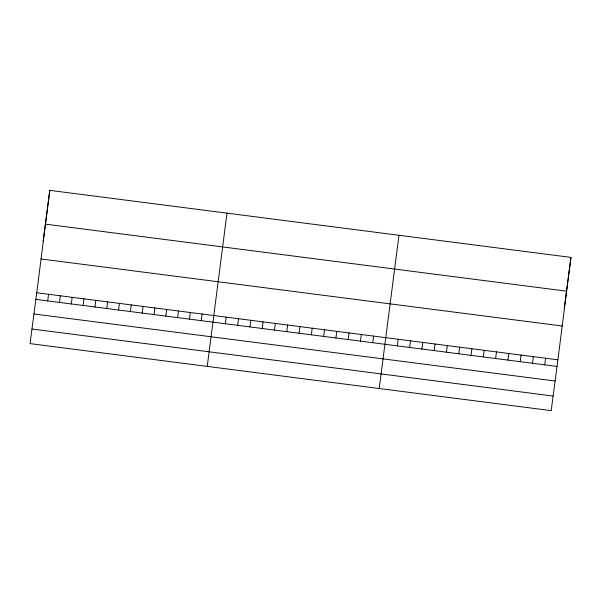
<?xml version="1.0" encoding="UTF-8"?>
<svg xmlns="http://www.w3.org/2000/svg" width="601" height="601" viewBox="0 0 601 601"><rect width="100%" height="100%" fill="white"/><g stroke="black" fill="none" stroke-linecap="round" stroke-linejoin="round"><path stroke-width="0.9" d="M36.744 292.762L49.8 190.359L570.95 257.393L557.893 359.804L551.2 410.641L30.05 343.607L36.744 292.762L557.893 359.804M226.99 213.152L207.24 366.4M398.966 235.269L379.223 388.524M43.107 241.196L49.8 190.359M47.682 300.906L48.553 294.28M59.499 302.423L60.37 295.805M71.309 303.948L72.18 297.322M83.126 305.466L83.997 298.84M94.935 306.983L95.807 300.365M106.745 308.508L107.617 301.882M118.562 310.026L119.434 303.4M130.372 311.543L131.243 304.917M142.189 313.061L143.061 306.442M153.999 314.586L154.87 307.96M165.808 316.103L166.687 309.477M177.626 317.621L178.497 310.995M189.435 319.139L190.307 312.52M201.252 320.664L202.124 314.038M225.345 323.759L226.216 317.133M237.628 325.344L238.507 318.718M249.918 326.921L250.79 320.295M262.201 328.499L263.073 321.873M274.484 330.084L275.356 323.458M286.767 331.662L287.639 325.036M299.05 333.239L299.922 326.621M311.341 334.825L312.212 328.199M323.623 336.402L324.495 329.776M335.906 337.98L336.778 331.361M348.189 339.565L349.061 332.939M360.472 341.143L361.344 334.517M372.755 342.72L373.634 336.102M397.329 345.883L398.2 339.257M409.612 347.461L410.483 340.842M421.894 349.046L422.766 342.42M434.177 350.623L435.049 343.997M446.468 352.201L447.339 345.583M458.751 353.786L459.622 347.16M471.034 355.364L471.905 348.738M483.317 356.941L484.188 350.323M495.6 358.527L496.471 351.901M507.883 360.104L508.762 353.478M520.173 361.682L521.044 355.063M532.456 363.267L533.327 356.641M544.739 364.845L545.61 358.219M564.256 308.238L564.467 306.615M564.685 304.992L568.155 278.609M568.261 277.797L570.95 257.393M45.488 224.15L566.645 291.185M41.048 258.971L562.205 326.005M35.872 299.388L557.022 366.422M33.949 313.977L555.099 381.019M31.973 329.017L553.123 396.051"/></g></svg>
